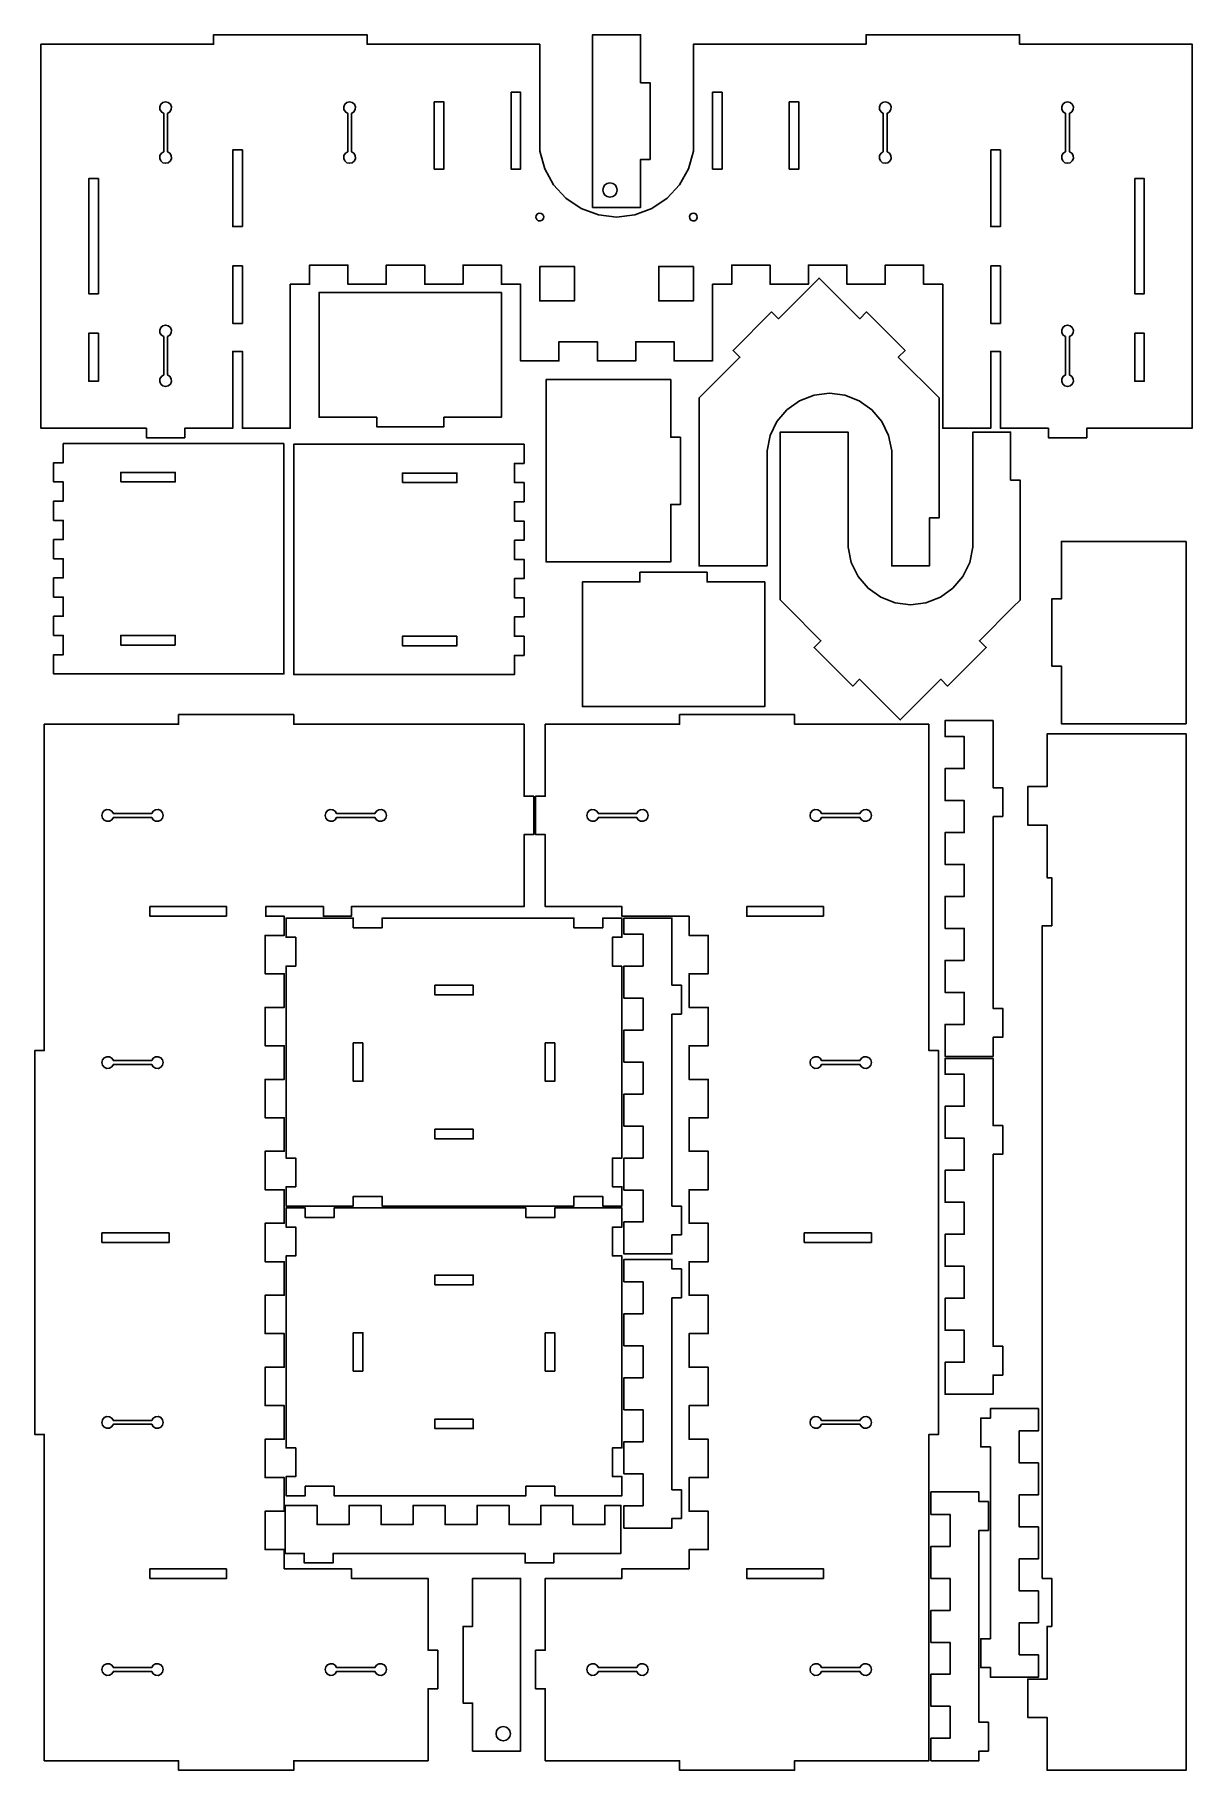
# Model space of a CAD drawing. Header units: millimetres. Extents: x 5 to 570, y -426 to 422.
import ezdxf

# ---------------------------------------------------------------- set-up
doc = ezdxf.new("R2010")
doc.units = ezdxf.units.MM
doc.header["$MEASUREMENT"] = 0

msp = doc.modelspace()

# ---------------------------------------------------------------- linework, layer by layer
for points in [[(258.17, 348.55), (253.83, 356.37), (251.44, 364.99), (251.44, 417.19), (167.06, 417.19), (167.06, 417.19), (167.06, 421.87), (92.06, 421.87), (92.06, 417.2), (92.06, 417.19), (7.69, 417.19), (7.69, 417.17), (7.69, 229.69), (59.25, 229.69), (59.25, 225), (78, 225), (78, 229.69), (101.44, 229.69), (101.44, 267.19), (106.12, 267.19), (106.12, 229.69), (129.56, 229.69), (129.56, 300), (138.94, 300), (138.94, 309.38), (157.69, 309.38), (157.69, 300), (176.44, 300.01), (176.44, 309.38), (195.19, 309.38), (195.19, 300), (213.94, 300), (213.94, 309.38), (232.69, 309.38), (232.69, 300), (242.06, 300), (242.06, 262.5), (260.81, 262.5), (260.81, 271.88), (279.56, 271.88), (279.56, 262.5), (298.31, 262.5), (298.31, 271.88), (317.06, 271.88), (317.06, 262.5), (317.07, 262.5), (335.8, 262.5), (335.81, 262.51), (335.81, 300), (345.18, 300), (345.19, 300.02), (345.19, 309.37), (345.19, 309.38), (363.94, 309.38), (363.94, 300), (363.95, 300), (382.68, 300), (382.69, 300), (382.69, 309.37), (382.69, 309.38), (401.44, 309.38), (401.44, 309.38), (401.44, 300), (401.44, 300), (420.18, 300), (420.19, 300), (420.19, 300.01), (420.19, 309.38), (438.94, 309.38), (438.94, 300.01), (438.96, 300), (448.31, 300), (448.31, 229.7), (448.31, 229.69), (471.75, 229.69), (471.75, 229.71), (471.75, 267.19), (476.44, 267.19), (476.44, 229.69), (499.87, 229.69), (499.87, 225), (499.88, 225), (518.62, 225), (518.62, 225.01), (518.62, 229.69), (570.18, 229.69), (570.19, 229.7), (570.19, 417.19), (485.81, 417.19), (485.81, 417.2), (485.81, 421.87), (410.81, 421.87), (410.81, 417.2), (410.81, 417.19), (326.44, 417.19), (326.44, 364.99), (324.05, 356.37), (319.7, 348.55), (313.65, 341.96), (306.21, 336.97), (297.82, 333.87), (288.94, 332.81), (280.05, 333.87), (271.66, 336.97), (264.23, 341.96)], [(305.34, 398.44), (305.34, 398.44), (300.66, 398.44), (300.66, 421.87), (300.66, 421.87), (277.22, 421.87), (277.22, 421.87), (277.22, 337.5), (277.22, 337.5), (300.66, 337.5), (300.66, 360.94), (305.34, 360.94)], [(237.37, 393.75), (242.06, 393.75), (242.06, 356.25), (237.37, 356.25)], [(335.81, 356.25), (335.81, 393.75), (340.5, 393.75), (340.5, 356.25)], [(70.95, 360.24), (69.93, 359.37), (68.62, 359.06), (67.32, 359.37), (66.3, 360.24), (65.77, 361.48), (65.87, 362.82), (66.55, 363.97), (67.69, 364.69), (67.69, 383.44), (66.55, 384.16), (65.87, 385.31), (65.77, 386.65), (66.3, 387.88), (67.32, 388.75), (68.62, 389.06), (69.93, 388.75), (70.95, 387.88), (71.48, 386.65), (71.38, 385.31), (70.7, 384.16), (69.56, 383.44), (69.56, 364.69), (70.7, 363.97), (71.38, 362.82), (71.48, 361.48)], [(155.68, 361.48), (155.77, 362.82), (156.46, 363.97), (157.59, 364.69), (157.59, 383.44), (156.46, 384.16), (155.77, 385.31), (155.68, 386.65), (156.2, 387.88), (157.23, 388.75), (158.53, 389.06), (159.84, 388.75), (160.86, 387.88), (161.38, 386.65), (161.29, 385.31), (160.6, 384.16), (159.47, 383.44), (159.47, 364.69), (160.6, 363.97), (161.29, 362.82), (161.38, 361.48), (160.86, 360.24), (159.84, 359.37), (158.53, 359.06), (157.23, 359.37), (156.2, 360.24)], [(199.87, 389.06), (204.56, 389.06), (204.56, 356.25), (199.87, 356.25)], [(373.31, 356.25), (373.31, 389.06), (378, 389.06), (378, 356.25)], [(417.34, 361.48), (417.43, 362.82), (418.12, 363.97), (419.25, 364.69), (419.25, 383.44), (418.12, 384.16), (417.43, 385.31), (417.34, 386.65), (417.34, 386.65), (417.86, 387.88), (417.86, 387.88), (418.88, 388.75), (420.19, 389.06), (421.49, 388.75), (422.52, 387.88), (422.52, 387.88), (423.04, 386.65), (423.04, 386.65), (422.95, 385.31), (422.26, 384.16), (421.12, 383.44), (421.12, 364.69), (422.26, 363.97), (422.26, 363.97), (422.95, 362.82), (422.95, 362.82), (423.04, 361.48), (423.04, 361.48), (422.52, 360.24), (421.49, 359.37), (420.19, 359.06), (420.19, 359.06), (418.88, 359.37), (418.88, 359.37), (417.86, 360.24), (417.86, 360.24)], [(506.4, 361.48), (506.49, 362.82), (507.18, 363.97), (508.31, 364.69), (508.31, 364.69), (508.31, 383.44), (508.31, 383.44), (507.18, 384.16), (506.49, 385.31), (506.4, 386.65), (506.92, 387.88), (507.94, 388.75), (509.25, 389.06), (510.56, 388.75), (511.58, 387.88), (512.1, 386.65), (512.01, 385.31), (511.32, 384.16), (510.19, 383.44), (510.19, 383.44), (510.19, 364.69), (511.32, 363.97), (512.01, 362.82), (512.1, 361.48), (511.58, 360.24), (510.56, 359.37), (509.25, 359.06), (507.95, 359.37), (507.94, 359.37), (506.92, 360.24), (506.92, 360.24)], [(106.12, 328.12), (101.44, 328.12), (101.44, 365.62), (106.12, 365.62)], [(471.75, 365.62), (476.44, 365.62), (476.44, 328.12), (471.75, 328.12)], [(35.81, 295.31), (31.12, 295.31), (31.12, 351.56), (35.81, 351.56)], [(542.06, 351.56), (546.75, 351.56), (546.75, 295.31), (542.06, 295.31)], [(249.66, 333.55), (250.27, 334.34), (251.19, 334.72), (252.17, 334.59), (252.96, 333.98), (253.35, 333.06), (253.22, 332.08), (252.61, 331.29), (251.69, 330.9), (250.7, 331.03), (249.91, 331.64), (249.53, 332.56)], [(327.61, 334.34), (328.22, 333.55), (328.35, 332.56), (327.96, 331.64), (327.17, 331.03), (326.19, 330.9), (325.27, 331.29), (324.66, 332.08), (324.53, 333.06), (324.91, 333.98), (325.7, 334.59), (326.69, 334.72)], [(106.12, 308.98), (106.12, 280.86), (101.44, 280.86), (101.44, 308.98)], [(251.44, 308.71), (268.31, 308.71), (268.31, 291.84), (251.44, 291.84)], [(326.44, 308.71), (326.44, 291.84), (309.56, 291.84), (309.56, 308.71)], [(471.75, 308.98), (476.44, 308.98), (476.44, 280.86), (471.75, 280.86)], [(378.35, 243.08), (378.35, 243.07), (372.19, 238.67), (372.19, 238.67), (372.19, 238.67), (367.3, 232.88), (367.3, 232.88), (367.3, 232.88), (363.99, 226.07), (363.99, 226.06), (362.45, 218.65), (362.45, 162.4), (362.45, 162.4), (329.27, 162.4), (329.27, 244.43), (332.58, 247.74), (349.16, 264.32), (345.84, 267.63), (364.66, 286.45), (364.66, 286.45), (367.97, 283.14), (367.98, 283.14), (387.86, 303.02), (407.75, 283.14), (411.07, 286.45), (429.88, 267.63), (426.57, 264.32), (446.46, 244.43), (446.46, 185.84), (441.77, 185.84), (441.77, 185.84), (441.77, 162.4), (423.39, 162.4), (423.39, 162.4), (423.39, 218.65), (421.85, 226.07), (418.54, 232.88), (418.54, 232.88), (418.54, 232.88), (413.66, 238.66), (413.65, 238.67), (407.49, 243.08), (407.49, 243.08), (400.44, 245.83), (400.43, 245.84), (392.92, 246.77), (392.92, 246.77), (385.41, 245.84), (385.4, 245.83)], [(232.69, 296), (143.63, 296), (143.62, 295.99), (143.62, 235.06), (171.75, 235.06), (171.75, 230.38), (171.75, 230.38), (204.56, 230.38), (204.56, 235.06), (204.57, 235.06), (232.69, 235.06)], [(70.95, 278.85), (71.48, 277.62), (71.38, 276.28), (71.38, 276.28), (70.7, 275.12), (70.7, 275.12), (69.56, 274.41), (69.56, 255.66), (70.7, 254.94), (71.38, 253.79), (71.48, 252.45), (70.95, 251.21), (69.93, 250.34), (68.62, 250.03), (67.32, 250.34), (66.3, 251.21), (65.77, 252.45), (65.87, 253.79), (66.55, 254.94), (67.69, 255.66), (67.69, 274.41), (66.55, 275.12), (66.55, 275.12), (65.87, 276.28), (65.87, 276.28), (65.77, 277.62), (66.3, 278.85), (66.3, 278.85), (67.32, 279.72), (67.32, 279.72), (68.62, 280.03), (69.93, 279.72), (69.93, 279.72), (70.95, 278.85)], [(506.4, 277.62), (506.92, 278.85), (507.94, 279.72), (509.25, 280.03), (510.56, 279.72), (511.58, 278.85), (512.1, 277.62), (512.01, 276.28), (511.32, 275.12), (510.19, 274.41), (510.19, 274.41), (510.19, 255.66), (511.29, 254.96), (511.32, 254.94), (512.01, 253.79), (512.1, 252.45), (511.58, 251.21), (511.58, 251.21), (510.56, 250.34), (509.25, 250.03), (509.25, 250.03), (507.94, 250.34), (506.92, 251.21), (506.4, 252.45), (506.49, 253.79), (506.49, 253.79), (507.18, 254.94), (508.31, 255.66), (508.31, 274.41), (508.31, 274.41), (507.18, 275.12), (506.49, 276.28)], [(35.81, 276.08), (35.81, 252.64), (31.12, 252.64), (31.12, 276.08)], [(542.06, 276.08), (546.75, 276.08), (546.75, 252.64), (542.06, 252.64)], [(320.12, 225.29), (315.43, 225.29), (315.43, 225.29), (315.43, 253.41), (254.49, 253.41), (254.49, 253.41), (254.49, 164.36), (254.5, 164.35), (315.43, 164.35), (315.43, 192.48), (320.12, 192.48)], [(126.42, 222.17), (18.61, 222.17), (18.61, 212.8), (13.92, 212.8), (13.92, 203.42), (18.61, 203.42), (18.61, 194.05), (13.92, 194.05), (13.92, 194.04), (13.92, 184.67), (18.61, 184.67), (18.61, 175.3), (13.92, 175.3), (13.92, 175.29), (13.92, 165.92), (18.61, 165.92), (18.61, 156.55), (13.92, 156.55), (13.92, 147.17), (18.61, 147.17), (18.61, 137.8), (13.92, 137.8), (13.92, 128.42), (18.61, 128.42), (18.61, 119.05), (13.92, 119.05), (13.92, 109.67), (126.42, 109.67)], [(239.06, 174.97), (243.75, 174.97), (243.75, 184.34), (239.06, 184.34), (239.06, 193.72), (243.75, 193.72), (243.75, 203.09), (239.06, 203.09), (239.06, 212.47), (243.75, 212.47), (243.75, 221.84), (243.75, 221.84), (131.25, 221.84), (131.25, 109.34), (239.06, 109.34), (239.06, 118.72), (243.75, 118.72), (243.75, 128.09), (239.06, 128.09), (239.06, 137.47), (243.75, 137.47), (243.75, 146.84), (239.06, 146.84), (239.06, 156.22), (243.75, 156.22), (243.75, 165.59), (239.06, 165.59)], [(453.27, 151.52), (453.27, 151.52), (458.15, 157.31), (458.15, 157.31), (458.15, 157.31), (461.47, 164.12), (461.47, 164.14), (463, 171.54), (463, 171.54), (463, 227.79), (463, 227.79), (481.38, 227.79), (481.38, 204.35), (481.39, 204.35), (486.07, 204.35), (486.07, 204.35), (486.07, 145.76), (486.07, 145.75), (482.76, 142.44), (466.18, 125.87), (466.19, 125.87), (469.5, 122.56), (469.5, 122.56), (450.68, 103.74), (447.37, 107.05), (427.48, 87.17), (424.16, 90.48), (407.59, 107.05), (407.59, 107.05), (404.28, 103.74), (404.28, 103.74), (385.46, 122.56), (388.77, 125.87), (372.2, 142.44), (368.88, 145.76), (368.88, 227.79), (402.07, 227.79), (402.07, 171.54), (403.6, 164.12), (403.61, 164.12), (406.92, 157.31), (406.92, 157.31), (406.92, 157.31), (411.8, 151.52), (411.8, 151.52), (411.8, 151.52), (417.96, 147.11), (417.97, 147.11), (425.02, 144.35), (425.02, 144.35), (432.53, 143.42), (432.54, 143.42), (440.05, 144.35), (440.06, 144.35), (447.11, 147.11), (447.11, 147.11)], [(46.73, 203.42), (46.73, 208.11), (73.35, 208.11), (73.35, 203.42)], [(184.32, 203.09), (184.32, 207.78), (210.94, 207.78), (210.94, 203.09)], [(567.19, 174.37), (506.25, 174.37), (506.25, 146.25), (506.24, 146.25), (501.56, 146.25), (501.56, 113.44), (506.25, 113.44), (506.25, 85.31), (506.26, 85.31), (567.19, 85.31), (567.19, 85.32)], [(361.31, 154.62), (361.31, 154.62), (333.19, 154.62), (333.19, 159.31), (300.37, 159.31), (300.37, 154.62), (272.25, 154.62), (272.25, 93.69), (272.25, 93.69), (361.31, 93.69)], [(73.35, 123.73), (46.73, 123.73), (46.73, 128.42), (73.35, 128.42)], [(210.94, 128.09), (210.94, 123.41), (184.32, 123.41), (184.32, 128.09)], [(248.44, 49.91), (248.44, 49.91), (243.75, 49.91), (243.75, 85.06), (131.25, 85.06), (131.25, 89.75), (131.25, 89.75), (75, 89.75), (75, 85.08), (75, 85.06), (9.37, 85.06), (9.37, -74.31), (9.35, -74.31), (4.69, -74.31), (4.69, -74.31), (4.69, -261.81), (9.36, -261.81), (9.37, -261.81), (9.37, -421.19), (75, -421.19), (75, -425.88), (131.25, -425.88), (131.25, -421.19), (131.25, -421.19), (196.87, -421.19), (196.87, -386.03), (201.56, -386.03), (201.56, -367.28), (201.55, -367.28), (196.87, -367.28), (196.87, -332.13), (196.87, -332.12), (159.37, -332.12), (159.37, -327.44), (159.37, -327.44), (159.37, -327.44), (126.56, -327.44), (126.56, -318.06), (117.19, -318.06), (117.19, -318.06), (117.19, -299.31), (117.19, -299.31), (126.56, -299.31), (126.56, -282.91), (117.19, -282.91), (117.19, -264.16), (117.19, -264.16), (126.56, -264.16), (126.56, -264.15), (126.56, -247.75), (117.19, -247.75), (117.19, -229), (126.56, -229), (126.56, -212.59), (117.19, -212.59), (117.19, -193.84), (126.56, -193.84), (126.56, -177.44), (117.19, -177.44), (117.19, -158.69), (126.56, -158.69), (126.56, -142.28), (117.19, -142.28), (117.19, -123.53), (126.56, -123.53), (126.56, -107.12), (117.19, -107.12), (117.19, -88.38), (117.19, -88.38), (126.56, -88.38), (126.56, -71.97), (117.19, -71.97), (117.19, -53.22), (126.56, -53.22), (126.56, -36.81), (117.19, -36.81), (117.19, -36.81), (117.19, -18.06), (117.19, -18.06), (126.56, -18.06), (126.56, -8.69), (117.58, -8.69), (117.58, -4), (117.58, -4), (145.71, -4), (145.71, -8.69), (159.37, -8.69), (159.37, -4), (243.75, -4), (243.75, 31.16), (248.43, 31.16), (248.44, 31.16)], [(441.56, 85.06), (375.94, 85.06), (375.94, 85.08), (375.94, 89.75), (319.69, 89.75), (319.69, 85.06), (254.06, 85.06), (254.06, 49.91), (249.37, 49.91), (249.37, 31.16), (249.38, 31.16), (254.06, 31.16), (254.06, -4), (291.56, -4), (291.56, -4), (291.56, -8.69), (324.37, -8.69), (324.37, -18.06), (324.38, -18.06), (333.75, -18.06), (333.75, -18.06), (333.75, -36.81), (333.75, -36.81), (324.37, -36.81), (324.37, -53.22), (324.38, -53.22), (333.75, -53.22), (333.75, -71.97), (324.37, -71.97), (324.37, -88.38), (324.38, -88.38), (333.75, -88.38), (333.75, -107.12), (324.37, -107.12), (324.37, -123.53), (324.38, -123.53), (333.75, -123.53), (333.75, -142.28), (324.37, -142.28), (324.37, -158.69), (333.75, -158.69), (333.75, -177.44), (324.37, -177.44), (324.37, -193.84), (324.38, -193.84), (333.75, -193.84), (333.75, -212.59), (324.37, -212.59), (324.37, -229), (333.75, -229), (333.75, -229), (333.75, -247.75), (324.37, -247.75), (324.37, -264.16), (324.38, -264.16), (333.75, -264.16), (333.75, -282.91), (324.37, -282.91), (324.37, -299.31), (324.38, -299.31), (333.75, -299.31), (333.75, -299.31), (333.75, -318.06), (333.75, -318.06), (324.37, -318.06), (324.37, -327.44), (291.56, -327.44), (291.56, -327.44), (291.56, -332.12), (291.56, -332.12), (254.06, -332.12), (254.06, -367.28), (249.37, -367.28), (249.37, -386.03), (254.06, -386.03), (254.06, -421.19), (319.68, -421.19), (319.69, -421.19), (319.69, -421.19), (319.69, -425.88), (375.94, -425.88), (375.94, -421.19), (441.56, -421.19), (441.56, -261.81), (441.58, -261.81), (446.25, -261.81), (446.25, -74.31), (441.58, -74.31), (441.56, -74.31)], [(472.87, 40.01), (477.56, 40.01), (477.56, 40.01), (477.56, 54.07), (472.87, 54.07), (472.87, 86.88), (449.44, 86.88), (449.44, 86.88), (449.44, 79.07), (458.81, 79.07), (458.81, 63.44), (449.44, 63.44), (449.44, 47.82), (458.81, 47.82), (458.81, 32.19), (458.81, 32.19), (449.44, 32.19), (449.44, 16.57), (458.81, 16.57), (458.81, 0.94), (458.81, 0.94), (449.44, 0.94), (449.44, -14.68), (458.81, -14.68), (458.81, -30.31), (449.44, -30.31), (449.44, -30.31), (449.44, -45.93), (458.81, -45.93), (458.81, -61.56), (458.81, -61.56), (449.44, -61.56), (449.44, -77.18), (449.44, -77.18), (472.87, -77.18), (472.87, -67.81), (477.56, -67.81), (477.56, -67.81), (477.56, -53.74), (472.87, -53.74), (472.87, -53.74)], [(567.19, 80.37), (567.19, 80.37), (567.18, 80.37), (499.23, 80.37), (499.22, 80.37), (499.22, 54.6), (499.22, 54.59), (489.84, 54.59), (489.84, 54.58), (489.84, 35.84), (489.85, 35.84), (499.22, 35.84), (499.22, 10.06), (501.56, 10.06), (501.56, -13.38), (496.88, -13.38), (496.87, -13.38), (496.87, -332.12), (501.56, -332.12), (501.56, -355.56), (499.22, -355.56), (499.22, -381.34), (489.84, -381.34), (489.84, -400.09), (499.22, -400.09), (499.22, -425.86), (499.22, -425.88), (567.18, -425.88), (567.19, -425.87)], [(39.91, 37.68), (39.91, 37.68), (39.92, 37.68), (41.25, 37.77), (41.25, 37.77), (41.26, 37.77), (42.41, 38.46), (42.41, 38.46), (43.12, 39.59), (61.87, 39.59), (62.59, 38.46), (62.59, 38.46), (63.75, 37.77), (63.75, 37.77), (63.75, 37.77), (65.08, 37.68), (65.09, 37.68), (66.32, 38.2), (66.32, 38.2), (66.32, 38.2), (67.19, 39.22), (67.19, 39.23), (67.5, 40.53), (67.5, 40.53), (67.19, 41.84), (67.19, 41.84), (66.32, 42.86), (66.32, 42.86), (65.09, 43.38), (65.08, 43.38), (65.08, 43.38), (63.75, 43.29), (63.74, 43.29), (62.59, 42.6), (62.59, 42.6), (61.87, 41.47), (43.12, 41.47), (42.41, 42.6), (42.41, 42.6), (41.26, 43.29), (41.25, 43.29), (41.25, 43.29), (39.92, 43.38), (39.92, 43.38), (39.91, 43.38), (38.68, 42.86), (38.68, 42.86), (37.81, 41.84), (37.81, 41.84), (37.5, 40.53), (37.81, 39.23), (37.81, 39.23), (37.81, 39.22), (38.68, 38.2), (38.68, 38.2)], [(174.11, 37.68), (174.12, 37.68), (175.35, 38.2), (175.35, 38.2), (176.22, 39.23), (176.53, 40.53), (176.53, 40.53), (176.22, 41.84), (175.35, 42.86), (175.35, 42.86), (174.12, 43.38), (172.78, 43.29), (172.78, 43.29), (171.62, 42.6), (171.62, 42.6), (170.91, 41.47), (170.91, 41.47), (152.16, 41.47), (152.15, 41.47), (151.44, 42.6), (151.44, 42.6), (150.29, 43.29), (150.28, 43.29), (148.95, 43.38), (148.95, 43.38), (147.71, 42.86), (147.71, 42.86), (146.84, 41.84), (146.84, 41.84), (146.53, 40.53), (146.84, 39.23), (147.71, 38.2), (147.71, 38.2), (148.95, 37.68), (148.95, 37.68), (150.28, 37.77), (150.29, 37.77), (151.44, 38.46), (151.44, 38.46), (152.16, 39.59), (152.16, 39.59), (170.91, 39.59), (171.62, 38.46), (171.62, 38.46), (172.78, 37.77)], [(300.65, 37.77), (300.65, 37.77), (300.65, 37.77), (301.99, 37.68), (301.99, 37.68), (301.99, 37.68), (303.23, 38.2), (303.23, 38.2), (304.09, 39.23), (304.09, 39.23), (304.41, 40.53), (304.09, 41.84), (304.09, 41.84), (304.09, 41.84), (303.23, 42.86), (303.23, 42.86), (301.99, 43.38), (301.99, 43.38), (301.99, 43.38), (300.65, 43.29), (300.65, 43.29), (300.65, 43.29), (299.5, 42.6), (299.5, 42.6), (298.78, 41.47), (280.03, 41.47), (279.31, 42.6), (279.31, 42.6), (278.16, 43.29), (278.16, 43.29), (276.82, 43.38), (276.82, 43.38), (275.59, 42.86), (275.59, 42.86), (274.72, 41.84), (274.72, 41.84), (274.41, 40.53), (274.72, 39.23), (275.58, 38.2), (275.59, 38.2), (275.59, 38.2), (276.82, 37.68), (276.82, 37.68), (278.16, 37.77), (278.16, 37.77), (278.16, 37.77), (279.31, 38.46), (279.31, 38.46), (279.31, 38.46), (280.03, 39.59), (298.78, 39.59), (299.5, 38.46), (299.5, 38.46)], [(409.68, 37.77), (408.53, 38.46), (407.81, 39.59), (389.06, 39.59), (389.06, 39.59), (388.34, 38.46), (387.19, 37.77), (385.85, 37.68), (384.62, 38.2), (383.75, 39.23), (383.44, 40.53), (383.75, 41.84), (384.62, 42.86), (385.85, 43.38), (387.19, 43.29), (388.34, 42.6), (389.06, 41.47), (407.81, 41.47), (407.81, 41.47), (408.53, 42.6), (409.68, 43.29), (411.02, 43.38), (412.26, 42.86), (413.13, 41.84), (413.44, 40.53), (413.13, 39.23), (412.26, 38.2), (412.26, 38.2), (411.02, 37.68)], [(98.44, -8.69), (60.94, -8.69), (60.94, -4), (98.44, -4)], [(390, -8.69), (352.5, -8.69), (352.5, -4), (390, -4)], [(291.56, -33.06), (286.87, -33.06), (286.87, -19), (291.56, -19), (291.56, -9.63), (291.56, -9.63), (282.2, -9.63), (282.19, -9.63), (282.19, -9.64), (282.19, -14.3), (282.19, -14.31), (268.12, -14.31), (268.12, -9.63), (268.12, -9.63), (174.38, -9.63), (174.37, -9.63), (174.37, -9.63), (174.37, -14.29), (174.37, -14.31), (160.31, -14.31), (160.31, -9.63), (160.31, -9.63), (160.31, -9.63), (127.51, -9.63), (127.5, -9.63), (127.5, -18.98), (127.5, -19), (132.19, -19), (132.19, -19), (132.19, -33.06), (127.5, -33.06), (127.5, -33.07), (127.5, -126.81), (127.52, -126.81), (132.19, -126.81), (132.19, -140.88), (127.52, -140.88), (127.5, -140.88), (127.5, -140.88), (127.5, -150.25), (160.31, -150.25), (160.31, -145.56), (160.31, -145.56), (174.37, -145.56), (174.37, -150.25), (268.12, -150.25), (268.12, -145.56), (268.12, -145.56), (282.19, -145.56), (282.19, -150.25), (282.19, -150.25), (291.56, -150.25), (291.56, -140.88), (286.87, -140.88), (286.87, -126.81), (291.56, -126.81)], [(315.94, -56.5), (320.62, -56.5), (320.62, -56.49), (320.62, -42.44), (315.94, -42.44), (315.94, -42.44), (315.94, -9.63), (292.5, -9.63), (292.5, -17.44), (301.87, -17.44), (301.87, -33.06), (292.5, -33.06), (292.5, -48.69), (301.87, -48.69), (301.87, -48.69), (301.87, -64.31), (292.5, -64.31), (292.5, -64.31), (292.5, -79.94), (301.87, -79.94), (301.87, -95.56), (292.5, -95.56), (292.5, -111.19), (301.87, -111.19), (301.87, -111.19), (301.87, -126.81), (301.87, -126.81), (292.5, -126.81), (292.5, -126.81), (292.5, -142.44), (301.87, -142.44), (301.87, -142.44), (301.87, -158.06), (301.87, -158.06), (292.5, -158.06), (292.5, -158.07), (292.5, -173.68), (292.5, -173.69), (315.94, -173.69), (315.94, -164.31), (320.62, -164.31), (320.62, -150.25), (315.94, -150.25)], [(218.91, -42.44), (200.16, -42.44), (200.16, -47.12), (218.91, -47.12)], [(165, -70.56), (160.31, -70.56), (160.31, -89.31), (165, -89.31)], [(258.75, -70.56), (254.06, -70.56), (254.06, -89.31), (258.75, -89.31)], [(39.91, -83.02), (39.92, -83.02), (41.25, -82.93), (41.26, -82.93), (42.41, -82.24), (43.12, -81.11), (43.12, -81.11), (61.87, -81.11), (62.59, -82.24), (62.59, -82.24), (63.74, -82.93), (63.75, -82.93), (63.75, -82.93), (65.08, -83.02), (65.09, -83.02), (66.32, -82.5), (66.32, -82.5), (67.19, -81.48), (67.19, -81.48), (67.5, -80.17), (67.19, -78.87), (66.32, -77.84), (66.32, -77.84), (65.08, -77.32), (65.08, -77.32), (63.75, -77.41), (63.74, -77.41), (62.59, -78.1), (62.59, -78.1), (61.88, -79.23), (61.87, -79.23), (43.12, -79.23), (42.41, -78.1), (42.41, -78.1), (41.26, -77.41), (41.25, -77.41), (39.92, -77.32), (39.91, -77.32), (38.68, -77.84), (37.81, -78.87), (37.81, -78.87), (37.5, -80.17), (37.81, -81.48), (37.81, -81.48), (38.68, -82.5)], [(412.26, -77.84), (413.13, -78.87), (413.44, -80.17), (413.13, -81.48), (412.26, -82.5), (412.26, -82.5), (411.02, -83.02), (409.68, -82.93), (408.53, -82.24), (407.81, -81.11), (389.06, -81.11), (389.06, -81.11), (388.34, -82.24), (387.19, -82.93), (385.85, -83.02), (384.62, -82.5), (383.75, -81.48), (383.44, -80.17), (383.75, -78.87), (384.62, -77.84), (385.85, -77.32), (387.19, -77.41), (388.34, -78.1), (389.06, -79.23), (407.81, -79.23), (407.81, -79.23), (408.53, -78.1), (409.68, -77.41), (411.02, -77.32)], [(472.87, -124.99), (477.56, -124.99), (477.56, -124.99), (477.56, -110.93), (472.87, -110.93), (472.87, -78.12), (449.44, -78.12), (449.44, -78.12), (449.44, -85.93), (458.81, -85.93), (458.81, -85.93), (458.81, -101.56), (449.44, -101.56), (449.44, -117.18), (458.81, -117.18), (458.81, -132.81), (458.81, -132.81), (449.44, -132.81), (449.44, -148.43), (458.81, -148.43), (458.81, -148.43), (458.81, -164.06), (449.44, -164.06), (449.44, -179.68), (458.81, -179.68), (458.81, -179.68), (458.81, -195.31), (458.81, -195.31), (449.44, -195.31), (449.44, -195.31), (449.44, -210.93), (458.81, -210.93), (458.81, -226.56), (458.81, -226.56), (449.44, -226.56), (449.44, -242.18), (449.44, -242.18), (472.87, -242.18), (472.87, -232.81), (477.56, -232.81), (477.56, -218.74), (472.87, -218.74), (472.87, -218.74)], [(218.91, -112.75), (200.16, -112.75), (200.16, -117.44), (218.91, -117.44)], [(286.88, -160.56), (286.87, -160.57), (286.87, -174.62), (286.88, -174.62), (291.56, -174.62), (291.56, -268.38), (286.87, -268.38), (286.87, -282.44), (291.56, -282.44), (291.56, -291.81), (291.56, -291.81), (258.75, -291.81), (258.75, -287.13), (258.74, -287.13), (244.69, -287.13), (244.69, -287.13), (244.69, -291.81), (150.94, -291.81), (150.94, -291.81), (150.94, -287.13), (136.88, -287.13), (136.87, -287.13), (136.87, -291.81), (136.87, -291.81), (127.5, -291.81), (127.5, -282.44), (132.19, -282.44), (132.19, -268.38), (127.5, -268.38), (127.5, -268.38), (127.5, -268.37), (127.5, -174.62), (132.19, -174.62), (132.19, -160.56), (127.5, -160.56), (127.5, -160.56), (127.5, -151.19), (136.87, -151.19), (136.87, -155.88), (150.94, -155.88), (150.94, -151.19), (150.94, -151.19), (244.69, -151.19), (244.69, -155.88), (258.75, -155.88), (258.75, -151.19), (291.56, -151.19), (291.56, -160.56)], [(70.31, -163.38), (70.31, -168.06), (37.5, -168.06), (37.5, -163.38)], [(413.44, -163.38), (413.44, -168.06), (380.62, -168.06), (380.62, -163.38)], [(315.94, -195.06), (315.95, -195.06), (320.62, -195.06), (320.62, -181), (320.62, -181), (315.94, -181), (315.94, -176.31), (315.94, -176.31), (292.5, -176.31), (292.5, -176.31), (292.5, -187.25), (301.87, -187.25), (301.87, -187.25), (301.87, -202.88), (301.87, -202.88), (292.5, -202.88), (292.5, -218.5), (301.87, -218.5), (301.87, -218.5), (301.87, -234.12), (292.5, -234.12), (292.5, -249.75), (292.5, -249.75), (301.87, -249.75), (301.87, -249.75), (301.87, -265.37), (301.87, -265.38), (301.87, -265.38), (292.5, -265.38), (292.5, -281), (292.5, -281), (301.87, -281), (301.87, -281), (301.87, -296.62), (292.5, -296.62), (292.5, -307.56), (315.94, -307.56), (315.94, -307.56), (315.94, -302.88), (320.62, -302.88), (320.62, -288.81), (315.94, -288.81)], [(200.16, -188.69), (200.16, -184), (218.91, -184), (218.91, -188.69)], [(165, -230.88), (160.31, -230.88), (160.31, -212.12), (165, -212.12)], [(254.06, -212.12), (258.75, -212.12), (258.75, -230.88), (254.06, -230.88)], [(39.91, -258.8), (39.92, -258.8), (41.25, -258.71), (41.26, -258.71), (42.41, -258.02), (43.12, -256.89), (43.12, -256.89), (61.87, -256.89), (62.59, -258.02), (62.59, -258.03), (63.74, -258.71), (63.75, -258.71), (63.75, -258.71), (65.08, -258.8), (65.09, -258.8), (66.32, -258.28), (66.32, -258.28), (67.19, -257.26), (67.19, -257.26), (67.5, -255.95), (67.19, -254.65), (66.32, -253.62), (66.32, -253.62), (65.09, -253.1), (65.08, -253.1), (65.08, -253.1), (63.75, -253.19), (63.74, -253.19), (62.59, -253.88), (62.59, -253.88), (62.59, -253.88), (61.88, -255.01), (61.87, -255.02), (43.12, -255.02), (42.41, -253.88), (42.41, -253.88), (41.26, -253.2), (41.25, -253.19), (39.92, -253.1), (39.91, -253.1), (38.68, -253.62), (37.81, -254.65), (37.81, -254.65), (37.5, -255.95), (37.81, -257.26), (37.81, -257.26), (38.68, -258.28)], [(218.91, -254.31), (218.91, -259), (200.16, -259), (200.16, -254.31)], [(409.68, -258.71), (409.68, -258.71), (411.02, -258.8), (411.02, -258.8), (412.26, -258.28), (413.13, -257.26), (413.13, -257.26), (413.44, -255.95), (413.13, -254.65), (413.13, -254.65), (412.26, -253.62), (411.02, -253.1), (411.02, -253.1), (409.68, -253.19), (409.68, -253.2), (408.53, -253.88), (407.81, -255.02), (389.06, -255.02), (388.34, -253.88), (388.34, -253.88), (387.19, -253.2), (387.19, -253.19), (387.19, -253.19), (385.85, -253.1), (385.85, -253.1), (384.62, -253.62), (384.62, -253.62), (383.75, -254.65), (383.75, -254.65), (383.44, -255.95), (383.75, -257.26), (383.75, -257.26), (384.62, -258.28), (384.62, -258.28), (384.62, -258.28), (385.85, -258.8), (385.85, -258.8), (385.85, -258.8), (387.19, -258.71), (387.19, -258.71), (388.34, -258.03), (388.34, -258.02), (389.06, -256.89), (389.06, -256.89), (407.81, -256.89), (408.53, -258.02)], [(495, -275.72), (485.63, -275.72), (485.62, -275.72), (485.62, -260.09), (495, -260.09), (495, -249.16), (471.56, -249.16), (471.56, -253.84), (466.87, -253.84), (466.87, -267.91), (471.56, -267.91), (471.56, -361.65), (471.56, -361.66), (471.55, -361.66), (466.87, -361.66), (466.87, -375.72), (466.89, -375.72), (471.56, -375.72), (471.56, -380.41), (471.56, -380.41), (495, -380.41), (495, -380.41), (495, -369.47), (485.62, -369.47), (485.62, -353.85), (485.62, -353.84), (495, -353.84), (495, -338.22), (495, -338.22), (485.63, -338.22), (485.62, -338.22), (485.62, -322.59), (495, -322.59), (495, -306.97), (495, -306.97), (485.63, -306.97), (485.62, -306.97), (485.62, -291.34), (495, -291.34)], [(291.08, -296.49), (291.08, -296.49), (283.27, -296.49), (283.27, -305.86), (283.27, -305.86), (267.65, -305.86), (267.64, -305.86), (267.64, -296.49), (252.02, -296.49), (252.02, -305.86), (236.39, -305.86), (236.39, -296.49), (236.39, -296.49), (220.77, -296.49), (220.77, -305.86), (205.14, -305.86), (205.14, -296.49), (205.14, -296.49), (189.52, -296.49), (189.52, -305.86), (173.89, -305.86), (173.89, -296.49), (173.89, -296.49), (158.27, -296.49), (158.27, -305.86), (158.27, -305.86), (142.65, -305.86), (142.64, -305.86), (142.64, -296.49), (142.64, -296.49), (127.02, -296.49), (127.02, -296.49), (127.02, -319.92), (136.39, -319.92), (136.39, -324.61), (150.46, -324.61), (150.46, -319.92), (244.21, -319.92), (244.21, -324.61), (244.22, -324.61), (258.27, -324.61), (258.27, -319.92), (291.08, -319.92)], [(465.94, -308.69), (465.94, -308.69), (465.95, -308.69), (470.62, -308.69), (470.62, -294.62), (465.94, -294.62), (465.94, -289.94), (465.94, -289.94), (442.5, -289.94), (442.5, -289.94), (442.5, -300.87), (442.5, -300.88), (451.87, -300.88), (451.87, -316.5), (442.5, -316.5), (442.5, -332.12), (442.5, -332.12), (451.87, -332.12), (451.87, -347.75), (442.5, -347.75), (442.5, -363.37), (442.5, -363.38), (451.87, -363.38), (451.87, -379), (451.87, -379), (442.5, -379), (442.5, -394.62), (442.5, -394.62), (451.87, -394.62), (451.87, -410.25), (451.87, -410.25), (442.5, -410.25), (442.5, -421.19), (465.94, -421.19), (465.94, -416.5), (470.62, -416.5), (470.62, -402.44), (465.94, -402.44)], [(98.44, -327.44), (98.44, -332.12), (60.94, -332.12), (60.94, -327.44)], [(390, -332.12), (352.5, -332.12), (352.5, -327.44), (390, -327.44)], [(242.06, -332.12), (242.06, -332.12), (218.62, -332.12), (218.62, -355.56), (218.62, -355.56), (213.94, -355.56), (213.94, -393.06), (218.62, -393.06), (218.62, -416.5), (242.06, -416.5), (242.06, -416.5)], [(39.91, -379.51), (39.92, -379.51), (41.25, -379.41), (41.26, -379.41), (42.41, -378.73), (43.12, -377.59), (43.12, -377.59), (61.87, -377.59), (62.59, -378.73), (62.59, -378.73), (63.75, -379.41), (63.75, -379.41), (65.08, -379.51), (65.09, -379.51), (66.32, -378.99), (66.32, -378.99), (67.19, -377.96), (67.19, -377.96), (67.5, -376.66), (67.19, -375.35), (66.32, -374.33), (66.32, -374.33), (65.08, -373.81), (65.08, -373.81), (63.75, -373.9), (63.74, -373.9), (62.59, -374.58), (62.59, -374.59), (61.88, -375.72), (61.87, -375.72), (43.12, -375.72), (42.41, -374.59), (42.41, -374.58), (41.26, -373.9), (41.25, -373.9), (39.92, -373.81), (39.91, -373.81), (38.68, -374.33), (37.81, -375.35), (37.81, -375.35), (37.5, -376.66), (37.81, -377.96), (37.81, -377.96), (38.68, -378.99)], [(148.95, -379.51), (148.95, -379.51), (150.28, -379.41), (150.29, -379.41), (150.29, -379.41), (151.44, -378.73), (151.44, -378.73), (152.16, -377.59), (152.16, -377.59), (170.91, -377.59), (171.62, -378.73), (171.63, -378.73), (172.78, -379.41), (172.78, -379.41), (174.11, -379.51), (174.12, -379.51), (175.35, -378.99), (175.35, -378.99), (176.22, -377.96), (176.22, -377.96), (176.53, -376.66), (176.22, -375.35), (175.35, -374.33), (175.35, -374.33), (174.12, -373.81), (174.11, -373.81), (172.78, -373.9), (172.78, -373.9), (171.63, -374.58), (171.62, -374.59), (170.91, -375.72), (170.91, -375.72), (152.16, -375.72), (152.15, -375.72), (151.44, -374.59), (151.44, -374.58), (150.29, -373.9), (150.29, -373.9), (148.95, -373.81), (148.95, -373.81), (147.71, -374.33), (146.84, -375.35), (146.84, -375.35), (146.53, -376.66), (146.53, -376.66), (146.84, -377.96), (146.84, -377.96), (147.71, -378.99), (147.71, -378.99)], [(300.65, -379.41), (300.65, -379.41), (301.99, -379.51), (301.99, -379.51), (303.23, -378.99), (304.09, -377.96), (304.09, -377.96), (304.41, -376.66), (304.09, -375.35), (304.09, -375.35), (303.23, -374.33), (301.99, -373.81), (301.99, -373.81), (300.65, -373.9), (300.65, -373.9), (299.5, -374.59), (298.78, -375.72), (280.03, -375.72), (279.31, -374.59), (279.31, -374.58), (278.16, -373.9), (278.16, -373.9), (276.82, -373.81), (276.82, -373.81), (275.59, -374.33), (275.59, -374.33), (274.72, -375.35), (274.72, -375.35), (274.41, -376.66), (274.72, -377.96), (275.59, -378.99), (275.59, -378.99), (276.82, -379.51), (276.82, -379.51), (278.16, -379.41), (278.16, -379.41), (279.31, -378.73), (279.31, -378.73), (280.03, -377.6), (280.03, -377.59), (298.78, -377.59), (299.5, -378.73)], [(411.02, -373.81), (411.02, -373.81), (411.02, -373.81), (409.68, -373.9), (409.68, -373.9), (409.68, -373.9), (408.53, -374.58), (408.53, -374.59), (407.81, -375.72), (389.06, -375.72), (388.34, -374.59), (388.34, -374.58), (387.19, -373.9), (387.19, -373.9), (387.19, -373.9), (385.85, -373.81), (385.85, -373.81), (384.62, -374.33), (384.62, -374.33), (384.62, -374.33), (383.75, -375.35), (383.75, -375.35), (383.44, -376.66), (383.44, -376.66), (383.75, -377.96), (383.75, -377.96), (384.62, -378.99), (384.62, -378.99), (385.85, -379.51), (385.85, -379.51), (385.85, -379.51), (387.19, -379.41), (387.19, -379.41), (388.34, -378.73), (388.34, -378.73), (389.06, -377.59), (407.81, -377.59), (408.53, -378.73), (408.53, -378.73), (409.68, -379.41), (409.68, -379.41), (409.68, -379.41), (411.02, -379.51), (411.02, -379.51), (411.02, -379.51), (412.26, -378.99), (412.26, -378.99), (413.13, -377.96), (413.13, -377.96), (413.44, -376.66), (413.13, -375.35), (413.13, -375.35), (413.12, -375.35), (412.26, -374.33), (412.26, -374.33)]]:
    msp.add_lwpolyline(points, close=True)
for centre in [(285.72, 346), (233.56, -408)]:
    msp.add_circle(centre, 3.5)

doc.saveas('drawing.dxf')
